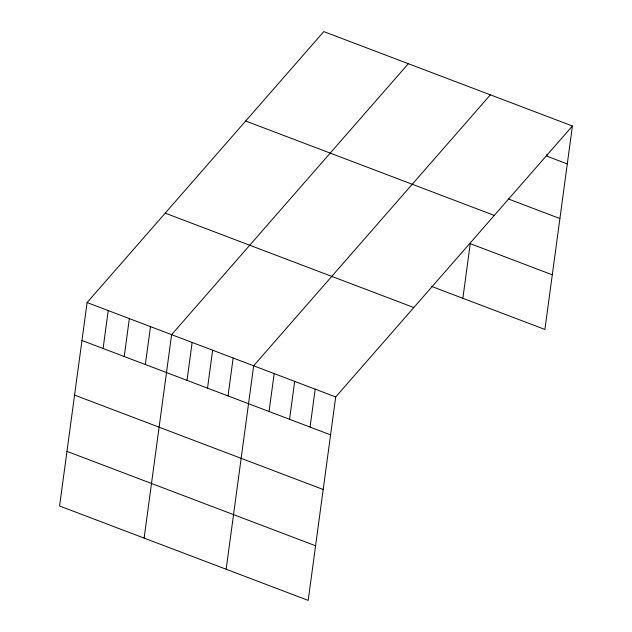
<?xml version="1.0" encoding="UTF-8"?>
<svg xmlns="http://www.w3.org/2000/svg" width="632" height="632" viewBox="0 0 632 632"><rect width="100%" height="100%" fill="white"/><g stroke="black" fill="none" stroke-linecap="round" stroke-linejoin="round"><path stroke-width="0.95" d="M87.09 302.554L59.582 506.003L308.203 600.4L335.703 396.951L572.418 125.997L323.797 31.6L87.09 302.554L335.703 396.951M103.103 348.485L108.222 310.581M124.228 356.511L129.355 318.599M145.36 364.538L150.487 326.625M144.112 538.093L171.62 334.652L408.327 63.698M187.009 380.346L192.136 342.433M207.517 388.135L212.644 350.223M228.026 395.924L233.153 358.012M226.153 569.25L253.661 365.802L490.369 94.847M269.05 411.503L274.177 373.591M289.559 419.285L294.686 381.373M310.067 427.074L315.194 389.162M462.861 298.296L470.248 243.668L552.297 274.817M547.043 154.176L546.775 156.12L567.291 163.909M572.418 125.997L544.91 329.446L431.656 286.446M508.183 198.898L559.905 218.538M245.69 121.012L494.303 215.417M165.205 213.142L413.818 307.539M81.97 340.466L330.583 434.863M74.584 395.095L323.197 489.492M66.968 451.374L315.581 545.772"/></g></svg>
